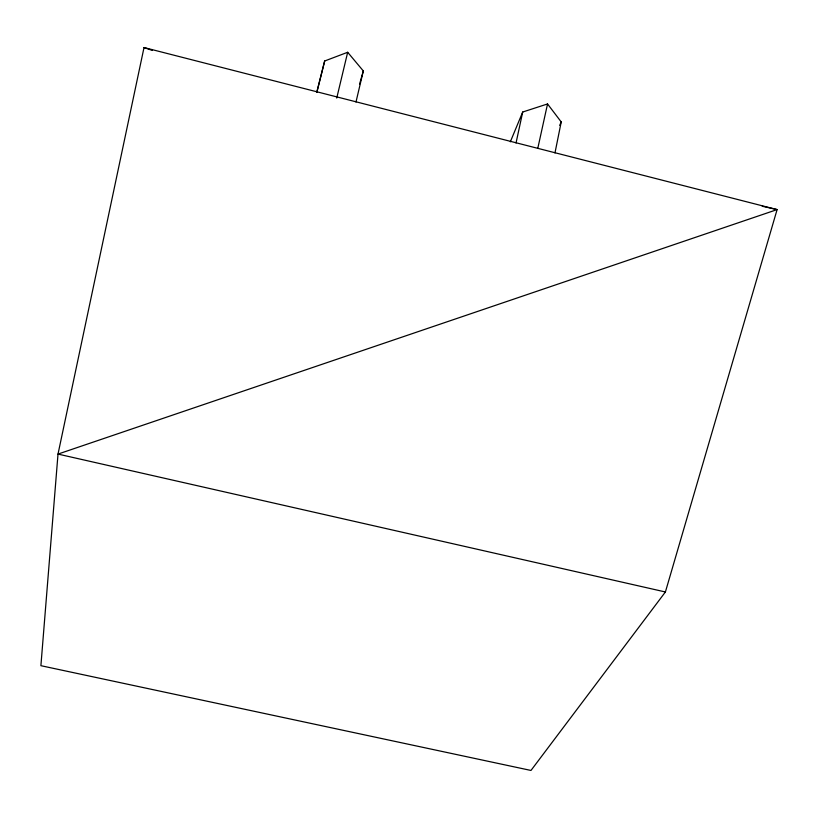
<?xml version="1.0" encoding="UTF-8"?>
<svg xmlns="http://www.w3.org/2000/svg" width="818" height="818" viewBox="0 0 818 818"><rect width="100%" height="100%" fill="white"/><g stroke="black" fill="none" stroke-linecap="round" stroke-linejoin="round"><path stroke-width="1.23" d="M554.972 152.946L561.22 121.943L547.539 103.947L522.702 112.025L510.33 141.821M144.019 47.546L58.006 454.082L40.9 665.688L530.974 770.454L665.402 591.976L777.1 209.592L144.019 47.546L152.26 50.43M516.035 142.986L522.702 112.025M537.815 148.222L547.539 103.947M355.983 102.035L363.304 70.941L347.681 52.28L324.674 60.992L316.801 92.189M336.74 98.048L347.681 52.28M316.842 92.322L324.674 60.992M359.593 84.111L363.304 70.941M559.686 125.358L561.22 121.943M762.253 206.248L777.1 209.592L58.006 454.082L665.402 591.976"/></g></svg>
